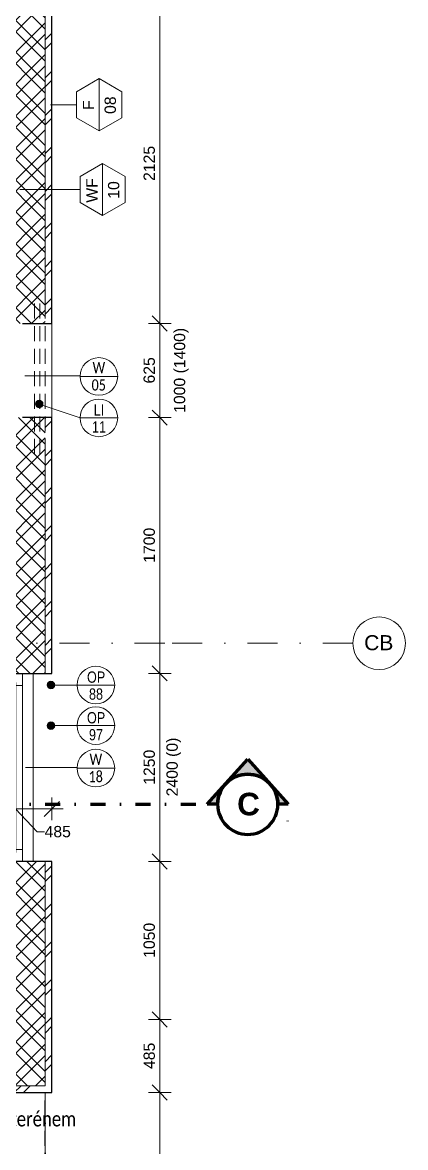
# Model space of a CAD drawing. Header units: millimetres. Extents: x -47427 to -6020, y -7799 to 12520.
# Drawn here: x -23145 to -20600, y -3952 to 3523 of the extents above; entities that cross this region are included whole.
import ezdxf

# ---------------------------------------------------------------- set-up
doc = ezdxf.new("R2010")
doc.units = ezdxf.units.MM
for name, pattern in [('HA_Dash_3mm-S1mm', [150, 100, -50]), ('HA_DashDot_10mm-S3mm', [500, 200, -150, 0, -150]), ('HA_DashDot_4mm-S1mm', [200, 100, -50, 0, -50]), ('HA_DashDot_6mm-S2mm', [300, 100, -100, 0, -100])]:
    doc.linetypes.add(name, pattern=pattern)
for name, color, linetype, lineweight in [('A-____-____-DIMS', 9, 'Continuous', 5), ('A-____-____-DIMS-50', 9, 'Continuous', 5), ('A-FLOR-____-OTLN', 9, 'Continuous', 9), ('A-FLOR-____-OVHD', 9, 'HA_DashDot_4mm-S1mm', 25), ('A-GENM-____-HDLN', 9, 'HA_Dash_3mm-S1mm', 9), ('A-GENM-____-IDEN', 9, 'Continuous', 9), ('A-GENM-____-OTLN', 9, 'Continuous', 9), ('A-GLAZ-____-IDEN', 9, 'Continuous', 9), ('A-GLAZ-____-MCUT', 9, 'Continuous', 5), ('A-GLAZ-____-OTLN', 9, 'Continuous', 5), ('A-WALL-____-IDEN', 9, 'Continuous', 9), ('A-WALL-____-MCUT', 9, 'Continuous', 25), ('A-WALL-____-OTLN', 9, 'Continuous', 9), ('A-WALL-____-PATT', 9, 'Continuous', 25), ('G-____-____-SYMB', 9, 'HA_DashDot_4mm-S1mm', 9), ('G-____-____-TEXT', 9, 'Continuous', 5), ('S-GRID-____-IDEN', 9, 'Continuous', 9), ('S-GRID-____-OTLN', 9, 'Continuous', 5)]:
    doc.layers.add(name, color=color, linetype=linetype, lineweight=lineweight)
doc.styles.add('Arial', font='arial.ttf', dxfattribs={"height": 100})
doc.styles.add('Arial_1', font='arial.ttf', dxfattribs={"height": 75})
doc.styles.add('Arial_2', font='arial.ttf', dxfattribs={"width": 0.8, "height": 75})
doc.styles.add('Arial_3', font='arial.ttf', dxfattribs={"height": 50})
doc.styles.add('Arial_B_1', font='arialbd.ttf', dxfattribs={"height": 150})
doc.styles.add('Calibri', font='calibri.ttf', dxfattribs={"width": 0.8, "height": 75})
doc.styles.add('Calibri_1', font='calibri.ttf', dxfattribs={"width": 0.8, "height": 100})
doc.dimstyles.new('Inner_Dimensions_1', dxfattribs={"dimscale": 304.8, "dimtxt": 76.519455, "dimasz": 0.328084, "dimexe": 0.246063, "dimexo": 0.0625, "dimgap": 0.032808, "dimtad": 1, "dimdec": 0, "dimzin": 0, "dimdsep": 46, "dimtxsty": 'Arial_1', "dimblk1": 'OBLIQUE', "dimblk2": 'OBLIQUE', "dimsah": 1, "dimcen": 0.09, "dimdle": 0.246063, "dimazin": 0, "dimtfac": 1, "dimtdec": 4, "dimtix": 1, "dimtmove": 1, "dimatfit": 3, "dimfxl": 0.246063, "dimfxlon": 1, "dimtvp": 1, "dimtolj": 1, "dimtzin": 0, "dimlwd": 9, "dimlwe": 9, "dimarcsym": 2})
doc.dimstyles.new('Inner_Dimensions_2', dxfattribs={"dimscale": 304.8, "dimtxt": 76.519455, "dimasz": 0.328084, "dimexe": 0.246063, "dimexo": 0.0625, "dimgap": 0.032808, "dimtad": 1, "dimdec": 0, "dimzin": 0, "dimdsep": 46, "dimtxsty": 'Arial_1', "dimblk1": 'OBLIQUE', "dimblk2": 'OBLIQUE', "dimsah": 1, "dimcen": 0.09, "dimdle": 0.246063, "dimazin": 0, "dimtfac": 1, "dimtdec": 4, "dimtix": 1, "dimtmove": 0, "dimatfit": 3, "dimfxl": 0.246063, "dimfxlon": 1, "dimtvp": 1, "dimtolj": 1, "dimtzin": 0, "dimlwd": 9, "dimlwe": 9, "dimarcsym": 2})
pattern_1 = [(45, (0, 0), (-125.7236, 125.7236), []), (45, (0, 190.5), (-125.7236, 125.7236), [])]

# ---------------------------------------------------------------- blocks, each defined once
blk = doc.blocks.new('HA_WD_SinglePanel - 1250x2400-1662821-DPS_1NP-C')
at = {"layer": 'A-GLAZ-____-MCUT'}
for p, q in [((-545, 70), (-625, 70)), ((-625, 0), (-565, 0)), ((-565, -25), (-565, 25)), ((-565, 25), (-515, 25)), ((-545, 25), (-545, 70)), ((-515, 25), (-515, -25)), ((515, 5), (-515, 5)), ((515, -25), (515, 25)), ((515, 25), (565, 25)), ((625, 70), (545, 70)), ((545, 70), (545, 25)), ((565, 25), (565, -25)), ((565, 0), (625, 0)), ((-515, -25), (-565, -25)), ((515, -5), (-515, -5)), ((565, -25), (515, -25))]:
    blk.add_line(p, q, dxfattribs=at)
at = {"layer": 'A-GLAZ-____-OTLN'}
for p, q in [((565, 25), (-565, 25)), ((-565, -25), (-565, 25)), ((545, 70), (-545, 70)), ((515, 25), (-515, 25)), ((565, 25), (565, -25)), ((-565, -25), (565, -25)), ((515, -25), (-515, -25))]:
    blk.add_line(p, q, dxfattribs=at)
blk = doc.blocks.new('TB_Porotherm KP7_1000mm - TB_Porotherm KP7_1000mm-1862848-DPS_1NP-C')
at = {"layer": 'A-GENM-____-HDLN'}
for p, q in [((-500, 35), (500, 35)), ((-500, 0), (500, 0)), ((-500, -35), (500, -35))]:
    blk.add_line(p, q, dxfattribs=at)
blk = doc.blocks.new('Grid - Radius 3_5mm-353793-DPS_1NP-C')
at = {"layer": 'S-GRID-____-IDEN'}
blk.add_circle((0, 0), 3.5, dxfattribs=at)
blk = doc.blocks.new('DIMBLOCK62-DPS_1NP-C')
at = {"layer": 'A-____-____-DIMS-50', "lineweight": 9}
for p, q in [((-23434.9, -1627.5), (-23434.9, -1777.5)), ((-23434.9, -1702.5), (-23434.9, -1627.5)), ((-22949.9, -1627.5), (-22949.9, -1777.5)), ((-22949.9, -1702.5), (-22949.9, -1627.5)), ((-23434.9, -1702.5), (-23484.9, -1752.5)), ((-23434.9, -1702.5), (-23384.9, -1652.5)), ((-23434.9, -1702.5), (-22874.9, -1702.5)), ((-23048.1, -1854.1), (-23192.4, -1702.5)), ((-22949.9, -1702.5), (-22999.9, -1752.5)), ((-22949.9, -1702.5), (-22899.9, -1652.5)), ((-22998.1, -1854.1), (-23048.1, -1854.1))]:
    blk.add_line(p, q, dxfattribs=at)
at = {"layer": 'A-____-____-DIMS-50', "color": 0, "lineweight": 9, "insert": (-22998.1, -1815.6), "char_height": 75, "width": 207.662, "attachment_point": 1, "line_spacing_factor": 0.941778, "style": 'Arial_1'}
blk.add_mtext('485', dxfattribs=at)
blk = doc.blocks.new('_Oblique')
at = {"color": 0, "linetype": 'ByBlock', "lineweight": -2}
blk.add_line((-0.5, -0.5), (0.5, 0.5), dxfattribs=at)
blk = doc.blocks.new('DIMBLOCK65-DPS_1NP-C')
at = {"layer": 'A-____-____-DIMS-50', "lineweight": 9}
for p, q in [((-22233, 3648.2), (-22283, 3698.2)), ((-22308, 3648.2), (-22158, 3648.2)), ((-22233, 3648.2), (-22308, 3648.2)), ((-22233, 3648.2), (-22233, 1523.2)), ((-22233, 3648.2), (-22183, 3598.2)), ((-22233, 1523.2), (-22283, 1573.2)), ((-22308, 1523.2), (-22158, 1523.2)), ((-22233, 1523.2), (-22308, 1523.2)), ((-22233, 1523.2), (-22183, 1473.2))]:
    blk.add_line(p, q, dxfattribs=at)
at = {"layer": 'A-____-____-DIMS-50', "color": 0, "lineweight": 9, "insert": (-22340.4, 2470.3), "char_height": 75, "width": 276.883, "attachment_point": 1, "rotation": 90, "line_spacing_factor": 0.941778, "style": 'Arial_1'}
blk.add_mtext('2125', dxfattribs=at)
blk = doc.blocks.new('DIMBLOCK66-DPS_1NP-C')
at = {"layer": 'A-____-____-DIMS-50', "lineweight": 9}
for p, q in [((-22233, 1523.2), (-22283, 1573.2)), ((-22308, 1523.2), (-22158, 1523.2)), ((-22233, 1523.2), (-22308, 1523.2)), ((-22233, 1523.2), (-22233, 898.2)), ((-22233, 1523.2), (-22183, 1473.2)), ((-22308, 898.2), (-22158, 898.2)), ((-22233, 898.2), (-22308, 898.2)), ((-22233, 898.2), (-22283, 948.2)), ((-22233, 898.2), (-22183, 848.2))]:
    blk.add_line(p, q, dxfattribs=at)
at = {"layer": 'A-____-____-DIMS-50', "color": 0, "lineweight": 9, "insert": (-22340.4, 1124.2), "char_height": 75, "width": 207.662, "attachment_point": 1, "rotation": 90, "line_spacing_factor": 0.941778, "style": 'Arial_1'}
blk.add_mtext('625', dxfattribs=at)
blk = doc.blocks.new('DIMBLOCK67-DPS_1NP-C')
at = {"layer": 'A-____-____-DIMS-50', "lineweight": 9}
for p, q in [((-22308, 898.2), (-22158, 898.2)), ((-22233, 898.2), (-22308, 898.2)), ((-22233, 898.2), (-22283, 948.2)), ((-22233, 898.2), (-22233, -801.8)), ((-22233, 898.2), (-22183, 848.2)), ((-22308, -801.8), (-22158, -801.8)), ((-22233, -801.8), (-22308, -801.8)), ((-22233, -801.8), (-22283, -751.8)), ((-22233, -801.8), (-22183, -851.8))]:
    blk.add_line(p, q, dxfattribs=at)
at = {"layer": 'A-____-____-DIMS-50', "color": 0, "lineweight": 9, "insert": (-22340.4, -67.2), "char_height": 75, "width": 276.883, "attachment_point": 1, "rotation": 90, "line_spacing_factor": 0.941778, "style": 'Arial_1'}
blk.add_mtext('1700', dxfattribs=at)
blk = doc.blocks.new('DIMBLOCK68-DPS_1NP-C')
at = {"layer": 'A-____-____-DIMS-50', "lineweight": 9}
for p, q in [((-22308, -801.8), (-22158, -801.8)), ((-22233, -801.8), (-22308, -801.8)), ((-22233, -801.8), (-22283, -751.8)), ((-22233, -801.8), (-22233, -2051.8)), ((-22233, -801.8), (-22183, -851.8)), ((-22233, -2051.8), (-22283, -2001.8)), ((-22308, -2051.8), (-22158, -2051.8)), ((-22233, -2051.8), (-22308, -2051.8)), ((-22233, -2051.8), (-22183, -2101.8))]:
    blk.add_line(p, q, dxfattribs=at)
at = {"layer": 'A-____-____-DIMS-50', "color": 0, "lineweight": 9, "insert": (-22340.4, -1542.2), "char_height": 75, "width": 276.883, "attachment_point": 1, "rotation": 90, "line_spacing_factor": 0.941778, "style": 'Arial_1'}
blk.add_mtext('1250', dxfattribs=at)
blk = doc.blocks.new('DIMBLOCK69-DPS_1NP-C')
at = {"layer": 'A-____-____-DIMS-50', "lineweight": 9}
for p, q in [((-22233, -2051.8), (-22283, -2001.8)), ((-22308, -2051.8), (-22158, -2051.8)), ((-22233, -2051.8), (-22308, -2051.8)), ((-22233, -2051.8), (-22233, -3101.8)), ((-22233, -2051.8), (-22183, -2101.8)), ((-22233, -3101.8), (-22283, -3051.8)), ((-22308, -3101.8), (-22158, -3101.8)), ((-22233, -3101.8), (-22308, -3101.8)), ((-22233, -3101.8), (-22183, -3151.8))]:
    blk.add_line(p, q, dxfattribs=at)
at = {"layer": 'A-____-____-DIMS-50', "color": 0, "lineweight": 9, "insert": (-22340.4, -2692.2), "char_height": 75, "width": 276.883, "attachment_point": 1, "rotation": 90, "line_spacing_factor": 0.941778, "style": 'Arial_1'}
blk.add_mtext('1050', dxfattribs=at)
blk = doc.blocks.new('DIMBLOCK70-DPS_1NP-C')
at = {"layer": 'A-____-____-DIMS-50', "lineweight": 9}
for p, q in [((-22233, -3101.8), (-22283, -3051.8)), ((-22308, -3101.8), (-22158, -3101.8)), ((-22233, -3101.8), (-22308, -3101.8)), ((-22233, -3101.8), (-22233, -3586.8)), ((-22233, -3101.8), (-22183, -3151.8)), ((-22308, -3586.8), (-22158, -3586.8)), ((-22233, -3586.8), (-22308, -3586.8)), ((-22233, -3586.8), (-22283, -3536.8)), ((-22233, -3586.8), (-22183, -3636.8))]:
    blk.add_line(p, q, dxfattribs=at)
at = {"layer": 'A-____-____-DIMS-50', "color": 0, "lineweight": 9, "insert": (-22340.4, -3430.8), "char_height": 75, "width": 207.662, "attachment_point": 1, "rotation": 90, "line_spacing_factor": 0.941778, "style": 'Arial_1'}
blk.add_mtext('485', dxfattribs=at)
blk = doc.blocks.new('DIMBLOCK71-DPS_1NP-C')
at = {"layer": 'A-____-____-DIMS-50', "lineweight": 9}
for p, q in [((-22308, -3586.8), (-22158, -3586.8)), ((-22233, -3586.8), (-22308, -3586.8)), ((-22233, -3586.8), (-22283, -3536.8)), ((-22233, -3586.8), (-22233, -5861.8)), ((-22233, -3586.8), (-22183, -3636.8)), ((-22233, -5786.8), (-22283, -5736.8)), ((-22308, -5786.8), (-22158, -5786.8)), ((-22233, -5786.8), (-22308, -5786.8)), ((-22233, -5786.8), (-22183, -5836.8))]:
    blk.add_line(p, q, dxfattribs=at)
at = {"layer": 'A-____-____-DIMS-50', "color": 0, "lineweight": 9, "insert": (-22340.4, -4802.2), "char_height": 75, "width": 276.883, "attachment_point": 1, "rotation": 90, "line_spacing_factor": 0.941778, "style": 'Arial_1'}
blk.add_mtext('2200', dxfattribs=at)
blk = doc.blocks.new('HA_TAG_WD - Type Mark-1521999-DPS_1NP-C')
at = {"layer": 'A-GLAZ-____-IDEN'}
blk.add_line((-2.5, 0), (2.5, 0), dxfattribs=at)
blk.add_circle((0, 0), 2.5, dxfattribs=at)
blk = doc.blocks.new('HA_TAG_GM_Products - Generic-588599-DPS_1NP-C')
at = {"layer": 'A-GENM-____-IDEN'}
blk.add_line((-2.5, 0), (2.5, 0), dxfattribs=at)
blk.add_circle((0, 0), 2.5, dxfattribs=at)
blk = doc.blocks.new('Section - With Sheet Number-366786-DPS_1NP-C')
at = {"layer": 'G-____-____-SYMB', "linetype": 'Continuous', "lineweight": 5}
h = blk.add_hatch(color=256, dxfattribs=at)
edge = h.paths.add_edge_path()
edge.add_line((1.37, 0), (0, 0))
edge.add_arc((-4, 0), 4, 0, 180)
edge.add_line((-8, 0), (-9.37, 0))
edge.add_line((-9.37, 0), (-4, 6))
edge.add_line((-4, 6), (1.37, 0))
at = {"layer": 'G-____-____-SYMB', "linetype": 'Continuous', "lineweight": 100}
for p, q in [((-4, 6), (-9.37, 0)), ((1.37, 0), (-4, 6)), ((-9.37, 0), (-8, 0)), ((0, 0), (1.37, 0))]:
    blk.add_line(p, q, dxfattribs=at)
blk.add_circle((-4, 0), 4, dxfattribs=at)
blk.add_arc((-4, 0), 4, 0, 180, dxfattribs=at)
blk = doc.blocks.new('HA_TAG_WA_Partitions - Group _ Type Mark-556634-DPS_1NP-C')
at = {"layer": 'A-WALL-____-IDEN'}
for p, q in [((-1.73, 3), (-3.46, 0)), ((1.73, 3), (-1.73, 3)), ((3.46, 0), (1.73, 3)), ((-3.46, 0), (3.46, 0)), ((-3.46, 0), (-1.73, -3)), ((1.73, -3), (3.46, 0)), ((-1.73, -3), (1.73, -3))]:
    blk.add_line(p, q, dxfattribs=at)

msp = doc.modelspace()

# ---------------------------------------------------------------- hatches: boundary and pattern name
at = {"layer": 'A-GENM-____-IDEN'}
h = msp.add_hatch(color=256, dxfattribs=at)
edge = h.paths.add_edge_path()
edge.add_arc((-23033.9, 988), 25, 0, 360)
h = msp.add_hatch(color=256, dxfattribs=at)
edge = h.paths.add_edge_path()
edge.add_arc((-22955.7, -879.2), 25, 0, 360)
h = msp.add_hatch(color=256, dxfattribs=at)
edge = h.paths.add_edge_path()
edge.add_arc((-22955.7, -1149.2), 25, 0, 360)
at = {"layer": 'A-WALL-____-PATT', "lineweight": 5}
h = msp.add_hatch(dxfattribs=at)
h.set_pattern_fill('FP_1', color=256, style=0, pattern_type=2)
h.set_pattern_definition([(45, (0, 0), (-106.066, 106.066), []), (45, (75, 0), (-106.066, 106.066), []), (315, (0, 0), (106.066, 106.066), []), (315, (75, 0), (106.066, 106.066), [])])
h.paths.add_polyline_path([(-22994.9, -3541.8), (-22994.9, -2051.8), (-23434.9, -2051.8), (-23434.9, -3541.8)])
h.paths.add_polyline_path([(-22994.9, -801.8), (-22994.9, 898.2), (-23434.9, 898.2), (-23434.9, -801.8), (-23090.9, -801.8)])
h.paths.add_polyline_path([(-23144.9, 1523.2), (-22994.9, 1523.2), (-22994.9, 3648.2), (-23434.9, 3648.2), (-23434.9, 1523.2), (-23189.9, 1523.2)])
h.paths.add_polyline_path([(-23434.9, 4648.2), (-22994.9, 4648.2), (-22994.9, 6588.2), (-23284.9, 6588.2), (-23284.9, 6488.5), (-23384.9, 6488.5), (-23384.9, 6588.2), (-23434.9, 6588.2), (-23434.9, 6065.6)])
h = msp.add_hatch(dxfattribs=at)
h.set_pattern_fill('FP_4', color=256, style=0, pattern_type=2)
h.set_pattern_definition(pattern_1)
h.paths.add_polyline_path([(-22949.9, -3586.8), (-22949.9, -2051.8), (-22994.9, -2051.8), (-22994.9, -3586.8)])
h.paths.add_polyline_path([(-22949.9, -801.8), (-22949.9, 898.2), (-22994.9, 898.2), (-22994.9, -801.8)])
h.paths.add_polyline_path([(-22994.9, 1523.2), (-22949.9, 1523.2), (-22949.9, 3648.2), (-22994.9, 3648.2)])
h.paths.add_polyline_path([(-22949.9, 4648.2), (-22949.9, 6633.2), (-22994.9, 6633.2), (-22994.9, 4648.2)])
h = msp.add_hatch(dxfattribs=at)
h.set_pattern_fill('FP_4', color=256, style=0, pattern_type=2)
h.set_pattern_definition(pattern_1)
h.paths.add_polyline_path([(-22994.9, -3586.8), (-22994.9, -3541.8), (-28569.9, -3541.8), (-28569.9, -3586.8), (-27878.8, -3586.8)])

# ---------------------------------------------------------------- linework, layer by layer
at = {"layer": 'A-FLOR-____-OTLN'}
for p, q in [((-23074.9, -2051.8), (-23074.9, -801.8)), ((-22994.9, -5741.8), (-22994.9, -3586.8))]:
    msp.add_line(p, q, dxfattribs=at)
at = {"layer": 'A-FLOR-____-OVHD'}
msp.add_line((-22994.9, -5741.8), (-22994.9, -3541.8), dxfattribs=at)
at = {"layer": 'A-GENM-____-IDEN'}
for p, q in [((-23033.9, 988), (-22762.3, 895.9)), ((-22955.7, -879.2), (-22782.3, -879.2)), ((-22955.7, -1149.2), (-22782.3, -1149.2))]:
    msp.add_line(p, q, dxfattribs=at)
for centre in [(-23033.9, 988), (-22955.7, -879.2), (-22955.7, -1149.2)]:
    msp.add_circle(centre, 25, dxfattribs=at)
at = {"layer": 'A-GLAZ-____-IDEN'}
for p, q in [((-23129.5, 1175.7), (-22762.3, 1175.7)), ((-23124.6, -1426.8), (-22782.3, -1426.8))]:
    msp.add_line(p, q, dxfattribs=at)
at = {"layer": 'A-WALL-____-IDEN'}
for p, q in [((-22958.7, 2977), (-22785, 2977)), ((-23162.6, 2413.6), (-22762.3, 2413.6))]:
    msp.add_line(p, q, dxfattribs=at)
at = {"layer": 'A-WALL-____-MCUT', "lineweight": 9}
for p, q in [((-22994.9, 1655.8), (-22994.9, 3648.2)), ((-22994.9, -801.8), (-22994.9, 655.7)), ((-22994.9, -3541.8), (-22994.9, -2051.8)), ((-24124.9, -3541.8), (-22994.9, -3541.8))]:
    msp.add_line(p, q, dxfattribs=at)
at = {"layer": 'A-WALL-____-MCUT'}
for p, q in [((-22949.9, 1523.2), (-22949.9, 3648.2)), ((-23144.9, 1523.2), (-22949.9, 1523.2)), ((-22949.9, 898.2), (-23144.9, 898.2)), ((-22949.9, -801.8), (-22949.9, 898.2)), ((-23434.9, -801.8), (-22949.9, -801.8)), ((-22949.9, -2051.8), (-23434.9, -2051.8)), ((-22949.9, -3586.8), (-22949.9, -2051.8)), ((-28524.9, -3586.8), (-22949.9, -3586.8))]:
    msp.add_line(p, q, dxfattribs=at)
at = {"layer": 'A-WALL-____-OTLN'}
msp.add_line((-22949.9, 1523.2), (-22949.9, 898.2), dxfattribs=at)
at = {"layer": 'G-____-____-SYMB', "linetype": 'HA_DashDot_6mm-S2mm', "lineweight": 100}
msp.add_line((-23594.3, -1671.8), (-21848.1, -1671.8), dxfattribs=at)
at = {"layer": 'S-GRID-____-OTLN', "linetype": 'HA_DashDot_10mm-S3mm', "lineweight": 9}
for p, q in [((-22199.7, -601.8), (-45827.4, -601.8)), ((-20949.7, -601.8), (-22199.7, -601.8))]:
    msp.add_line(p, q, dxfattribs=at)

# ---------------------------------------------------------------- block references
at = {"layer": 'A-GENM-____-IDEN', "xscale": 49.99999999999998, "yscale": 49.99999999999998, "zscale": 49.99999999999998}
for p in [(-22637.3, 895.9), (-22657.3, -879.2), (-22657.3, -1149.2)]:
    msp.add_blockref('HA_TAG_GM_Products - Generic-588599-DPS_1NP-C', p, dxfattribs=at)
at = {"layer": 'A-GENM-____-OTLN', "rotation": 270.0000000000004}
msp.add_blockref('TB_Porotherm KP7_1000mm - TB_Porotherm KP7_1000mm-1862848-DPS_1NP-C', (-23029.9, 1155.7), dxfattribs=at)
at = {"layer": 'A-GLAZ-____-IDEN', "xscale": 49.99999999999998, "yscale": 49.99999999999998, "zscale": 49.99999999999998}
for p in [(-22637.3, 1171.3), (-22657.3, -1431.2)]:
    msp.add_blockref('HA_TAG_WD - Type Mark-1521999-DPS_1NP-C', p, dxfattribs=at)
at = {"layer": 'A-GLAZ-____-OTLN', "rotation": 269.9999999999999}
msp.add_blockref('HA_WD_SinglePanel - 1250x2400-1662821-DPS_1NP-C', (-23214.9, -1426.8), dxfattribs=at)
at = {"layer": 'A-WALL-____-IDEN', "xscale": 49.99999999999998, "yscale": 49.99999999999998, "zscale": 49.99999999999998, "rotation": 89.99999999999982}
for p in [(-22635, 2977), (-22612.3, 2413.6)]:
    msp.add_blockref('HA_TAG_WA_Partitions - Group _ Type Mark-556634-DPS_1NP-C', p, dxfattribs=at)
at = {"layer": 'G-____-____-SYMB', "linetype": 'Continuous', "lineweight": 100, "extrusion": (0, 0, -1), "xscale": 49.99999999999998, "yscale": 49.99999999999998, "zscale": 49.99999999999998}
msp.add_blockref('Section - With Sheet Number-366786-DPS_1NP-C', (21848.1, -1671.8), dxfattribs=at)
at = {"layer": 'S-GRID-____-IDEN', "xscale": 49.99999999999998, "yscale": 49.99999999999998, "zscale": 49.99999999999998, "rotation": 90}
msp.add_blockref('Grid - Radius 3_5mm-353793-DPS_1NP-C', (-20774.7, -601.8), dxfattribs=at)

# ---------------------------------------------------------------- texts
at = {"layer": 'A-GENM-____-IDEN', "lineweight": 5, "char_height": 75, "attachment_point": 1, "style": 'Arial_2'}
for s, insert, width in [('LI', (-22671.1, 986.1), 86.582), ('11', (-22683.1, 873.3), 115.443), ('OP', (-22716.3, -789.1), 147.51), ('88', (-22703.1, -901.8), 115.443), ('OP', (-22716.3, -1059.1), 147.51), ('97', (-22703.1, -1171.8), 115.443)]:
    msp.add_mtext(s, dxfattribs=dict(at, insert=insert, width=width))
at = {"layer": 'A-GLAZ-____-IDEN', "lineweight": 5, "char_height": 75, "attachment_point": 1, "rotation": 90, "style": 'Arial_1'}
for s, insert, width in [('1000 (1400)', (-22138.7, 929.1), 701.477), ('2400 (0)', (-22188.3, -1619.1), 485.021)]:
    msp.add_mtext(s, dxfattribs=dict(at, insert=insert, width=width))
at = {"layer": 'A-GLAZ-____-IDEN', "lineweight": 5, "char_height": 75, "attachment_point": 1, "style": 'Calibri'}
for s, insert, width in [('W', (-22679.1, 1266.6), 105.823), ('05', (-22685.7, 1152.3), 121.856), ('W', (-22699.1, -1335.9), 105.823), ('18', (-22705.7, -1450.2), 121.856)]:
    msp.add_mtext(s, dxfattribs=dict(at, insert=insert, width=width))
at = {"layer": 'A-WALL-____-IDEN', "lineweight": 5, "char_height": 75, "attachment_point": 1, "rotation": 90, "style": 'Arial_1'}
for s, insert, width in [('F', (-22743.9, 2942), 80.169), ('08', (-22599.4, 2915.5), 144.304), ('WF', (-22721.3, 2325.6), 208.439), ('10', (-22576.8, 2352.1), 144.304)]:
    msp.add_mtext(s, dxfattribs=dict(at, insert=insert, width=width))
at = {"layer": 'G-____-____-SYMB', "linetype": 'Continuous', "lineweight": 5, "attachment_point": 1}
for s, insert, char_height, width, style in [('\\fArial|b1|i0|c0|p34|;C', (-21718.7, -1595.2), 150, 184.388, 'Arial_B_1'), ('-', (-21394.6, -1752.2), 50, 28.059, 'Arial_3')]:
    msp.add_mtext(s, dxfattribs=dict(at, insert=insert, char_height=char_height, width=width, style=style))
at = {"layer": 'G-____-____-TEXT', "color": 7, "lineweight": 9, "insert": (-23948.4, -3712.5), "char_height": 100, "width": 1430.21, "attachment_point": 1, "style": 'Calibri_1'}
msp.add_mtext('Osa 0,5m nad terénem', dxfattribs=at)
at = {"layer": 'S-GRID-____-IDEN', "lineweight": 5, "insert": (-20874.4, -547.9), "char_height": 100, "width": 240.506, "attachment_point": 1, "style": 'Arial'}
msp.add_mtext('CB', dxfattribs=at)

# ---------------------------------------------------------------- dimensions: what is measured, and where the dimension line sits
at = {"layer": 'A-____-____-DIMS', "lineweight": 9}
for base, p1, p2, override, picture, middle in [((-22233, 1523.2), (-22308, 3648.2), (-22308, 1523.2), {"dimpost": '<>', "dimfxl": 2125}, 'DIMBLOCK65-DPS_1NP-C', (-22281.3, 2585.7)), ((-22233, 898.2), (-22308, 1523.2), (-22308, 898.2), {"dimpost": '<>', "dimfxl": 625}, 'DIMBLOCK66-DPS_1NP-C', (-22281.3, 1210.7)), ((-22233, -801.8), (-22308, 898.2), (-22308, -801.8), {"dimpost": '<>', "dimfxl": 1700}, 'DIMBLOCK67-DPS_1NP-C', (-22281.3, 48.2)), ((-22233, -2051.8), (-22308, -801.8), (-22308, -2051.8), {"dimpost": '<>', "dimfxl": 1250}, 'DIMBLOCK68-DPS_1NP-C', (-22281.3, -1426.8)), ((-22233, -3101.8), (-22308, -2051.8), (-22308, -3101.8), {"dimpost": '<>', "dimfxl": 1050}, 'DIMBLOCK69-DPS_1NP-C', (-22281.3, -2576.8)), ((-22233, -3586.8), (-22308, -3101.8), (-22308, -3586.8), {"dimpost": '<>', "dimfxl": 485}, 'DIMBLOCK70-DPS_1NP-C', (-22281.3, -3344.3)), ((-22233, -5786.8), (-22308, -3586.8), (-22308, -5786.8), {"dimpost": '<>', "dimfxl": 2200}, 'DIMBLOCK71-DPS_1NP-C', (-22281.3, -4686.8))]:
    dim = msp.add_linear_dim(base=base, p1=p1, p2=p2, angle=90, dimstyle='Inner_Dimensions_2', override=override, dxfattribs=at)
    dim.commit()
    dim.dimension.update_dxf_attribs({"geometry": picture, "text_midpoint": middle})
dim = msp.add_linear_dim(base=(-22949.9, -1702.5), p1=(-23434.9, -1627.5), p2=(-22949.9, -1627.5), dimstyle='Inner_Dimensions_1', override={"dimpost": '<>', "dimfxl": 485}, dxfattribs=at)
dim.commit()
dim.dimension.update_dxf_attribs({"geometry": 'DIMBLOCK62-DPS_1NP-C', "text_midpoint": (-22894.3, -1865.6), "dimtype": 160})

doc.saveas('drawing.dxf')
